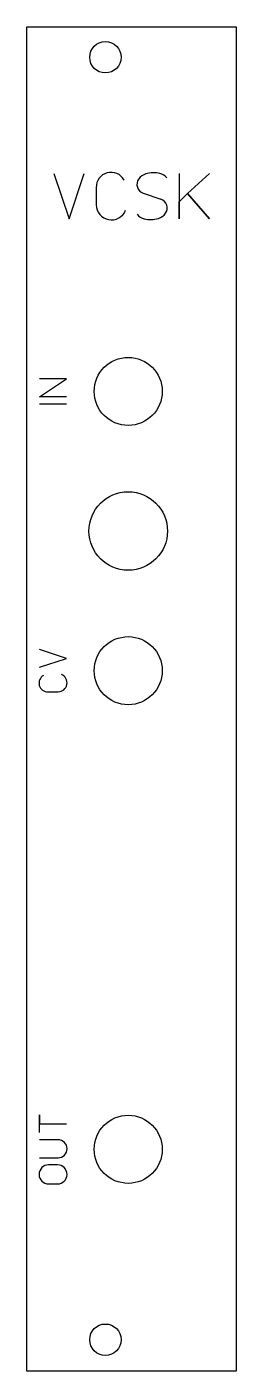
# Model space of a CAD drawing. Header units: millimetres. Extents: x 0 to 20, y 0 to 128.
import ezdxf

# ---------------------------------------------------------------- set-up
doc = ezdxf.new("R2010")
doc.units = ezdxf.units.MM
doc.layers.add('Contour', color=7, linetype='CONTINUOUS')
doc.layers.add('Engraving', color=7, linetype='CONTINUOUS')

msp = doc.modelspace()

# ---------------------------------------------------------------- linework, layer by layer
at = {"layer": 'Contour', "color": 7, "linetype": 'CONTINUOUS'}
for p, q in [((0, 0), (0, 128.4)), ((0, 128.4), (19.98, 128.4)), ((19.98, 128.4), (19.98, 0)), ((19.98, 0), (0, 0))]:
    msp.add_line(p, q, dxfattribs=at)
for centre, radius in [((7.5, 125.5), 1.5), ((9.675, 93.585), 3.25), ((9.675, 80.245), 3.75), ((9.675, 66.905), 3.25), ((9.675, 21.185), 3.25), ((7.5, 3), 1.5)]:
    msp.add_circle(centre, radius, dxfattribs=at)
at = {"layer": 'Engraving', "color": 7, "linetype": 'CONTINUOUS'}
for p, q in [((2.57653, 114.401), (4.02287, 110.062)), ((4.02287, 110.062), (5.4692, 114.401)), ((14.53253, 114.401), (14.53253, 110.062)), ((15.35212, 112.47256), (17.4252, 114.401)), ((6.62653, 113.05109), (6.62653, 111.41191)), ((11.10986, 112.52077), (12.79724, 111.94223)), ((14.53253, 111.70118), (15.35212, 112.47256)), ((15.35212, 112.47256), (17.4252, 110.062)), ((17.4252, 110.062), (15.35212, 112.47256)), ((14.53253, 110.062), (14.53253, 111.70118)), ((1.218, 93.06873), (3.781, 94.7774)), ((3.781, 94.7774), (1.218, 94.7774)), ((3.781, 93.06873), (1.218, 93.06873)), ((1.218, 92.38473), (3.781, 92.38473)), ((3.781, 68.08007), (1.218, 68.9344)), ((1.218, 67.22573), (3.781, 68.08007)), ((2.01538, 64.88973), (2.98362, 64.88973)), ((1.218, 22.77673), (1.218, 24.4854)), ((1.218, 24.4854), (1.218, 23.63107)), ((1.218, 23.63107), (3.781, 23.63107)), ((2.98362, 22.0934), (1.218, 22.0934)), ((1.218, 20.38473), (2.98362, 20.38473)), ((2.92667, 19.70031), (2.07233, 19.70031)), ((2.07233, 17.87773), (2.92667, 17.87773))]:
    msp.add_line(p, q, dxfattribs=at)
for centre, radius, start, end in [((8.03959, 113.09276), 1.41367, 28.82122, 181.68902), ((11.72241, 113.11917), 1.28835, 106.75938, 144.31597), ((12.12002, 111.74068), 2.72298, 77.68434, 106.40648), ((12.45897, 113.28288), 1.14398, 36.73449, 77.79505), ((11.39252, 113.35631), 0.88206, 144.32844, 251.30934), ((12.51458, 111.10669), 0.88206, -35.67156, 71.30934), ((8.0754, 111.41432), 1.44887, 180.09515, 338.42706), ((11.44813, 111.18012), 1.14398, 216.73449, 257.79505), ((12.18469, 111.34383), 1.28835, 286.75938, 324.31597), ((11.78708, 112.72232), 2.72298, 257.68434, 286.40648), ((1.99077, 65.72441), 0.83504, 118.82122, 271.68902), ((2.9822, 65.74556), 0.85583, 270.09515, 428.42706), ((2.98362, 21.23907), 0.85433, 270, 450), ((2.07233, 18.78902), 0.91129, 90, 270), ((2.92667, 18.78902), 0.91129, 270, 450)]:
    msp.add_arc(centre, radius, start, end, dxfattribs=at)

doc.saveas('drawing.dxf')
